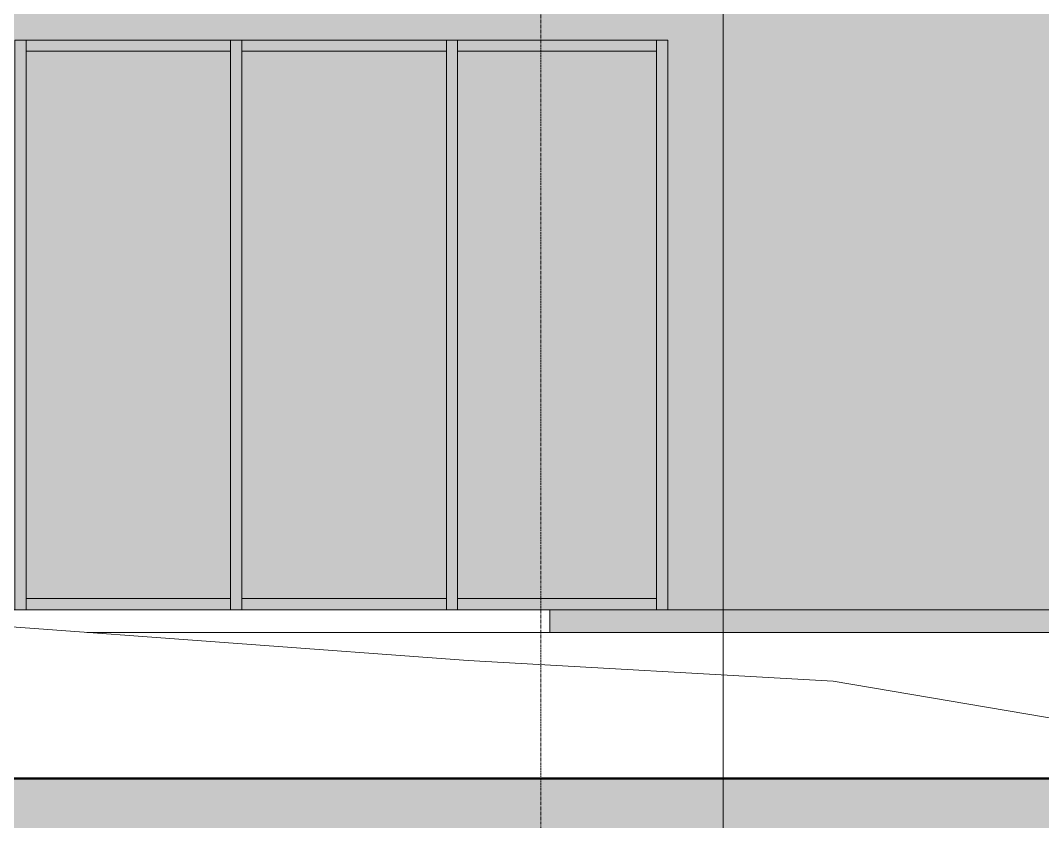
# Model space of a CAD drawing. Header units: inches. Extents: x 1750 to 7619, y -360 to 620.
# Drawn here: x 5924.5 to 6106.3, y -37.7 to 104.9 of the extents above; entities that cross this region are included whole.
import ezdxf

# ---------------------------------------------------------------- set-up
doc = ezdxf.new("R2010")
doc.units = ezdxf.units.IN
doc.header["$MEASUREMENT"] = 0
doc.linetypes.add('Aligning Line 1_8_', pattern=[0.25, 0.125, -0.125])
doc.linetypes.add('Grid Line 1_2_', pattern=[0.875, 0.5, -0.125, 0.125, -0.125])
for name, color, linetype, lineweight in [('0-4', 10, 'Continuous', 5), ('A-FLOR-LEVL-1', 51, 'Grid Line 1_2_', 9), ('A-GLAZ-CURT', 52, 'Continuous', 9), ('A-GLAZ-CWMG', 51, 'Continuous', 9), ('A-WALL', 113, 'Continuous', 13), ('A-WALL-PATT-1', 251, 'Continuous', 9), ('C-TOPO', 7, 'Continuous', 9), ('C-TOPO-1', 250, 'Continuous', 50), ('G-ANNO-SYMB', 111, 'Aligning Line 1_8_', 9), ('G-ANNO-SYMB-2', 147, 'Aligning Line 1_8_', 9), ('G-ANNO-SYMB-3', 111, 'Continuous', 9), ('S-FNDN', 32, 'Continuous', 13), ('S-GRID-1', 1, 'Grid Line 1_2_', 9)]:
    doc.layers.add(name, color=color, linetype=linetype, lineweight=lineweight)

# ---------------------------------------------------------------- blocks, each defined once
blk = doc.blocks.new('CTR - 2nd Phase_rvt-2-BUILDING ELEVATION - NORTH')
at = {"layer": 'A-FLOR-LEVL-1'}
for p, q in [((-12558.48, 0), (-9609.49, 0)), ((-12558.48, -30), (-9609.49, -30))]:
    blk.add_line(p, q, dxfattribs=at)
blk = doc.blocks.new('CTR  - Topography_rvt-2-BUILDING ELEVATION - NORTH')
at = {"layer": 'C-TOPO'}
h = blk.add_hatch(dxfattribs=at)
h.set_pattern_fill('FP_65', color=256, style=0, pattern_type=2)
h.set_pattern_definition([(0, (12, 0), (24, 24), [24, -24]), (0, (12, 9), (24, 24), [24, -24]), (0, (12, 18), (24, 24), [24, -24]), (90, (15, 21), (-24, 24), [24, -24]), (90, (24, 21), (-24, 24), [24, -24]), (90, (33, 21), (-24, 24), [24, -24])])
h.paths.add_polyline_path([(-10823.04, -206.54), (-9706.16, -206.54), (-9706.16, 4.74), (-9718.03, 4.58), (-9757.05, 2.34), (-9768.24, 2.24), (-9791.25, 0.22), (-9799.61, -1), (-9821.95, -1), (-9826.28, -1.52), (-9893.34, -4.3), (-9896.52, -5.01), (-9915.25, -12.61), (-9950.42, -20.49), (-9956.61, -23), (-10060.1, -17.59), (-10091.21, -21.29), (-10136.73, -22.08), (-10164.02, -22.65), (-10280.77, -24.57), (-10370.76, -26.59), (-10412.87, -26.71), (-10450.41, -27.55), (-10486.95, -27.6), (-10517.54, -27.24), (-10526.34, -27.22), (-10534.89, -27.12), (-10585.35, -27.54), (-10642.59, -27.26), (-10678.15, -26.98), (-10823.04, -29.95), (-10859.39, -30), (-12461.79, -30), (-12461.79, -206.54), (-10839.09, -206.54)], flags=0)
for p, q in [((-11295.09, -2), (-11200.11, -9)), ((-11135.19, -12.67), (-11200.11, -9)), ((-11068.59, -24), (-11135.19, -12.67)), ((-11276.33, -30), (-11368.78, -30)), ((-11243.39, -30), (-11276.33, -30)), ((-11243.39, -30), (-11194.91, -30)), ((-11112.35, -30), (-11194.91, -30)), ((-11112.35, -30), (-11106.17, -30)), ((-11104.24, -30), (-11106.17, -30)), ((-11098.84, -30), (-11104.24, -30)), ((-11098.84, -30), (-11081.58, -30))]:
    blk.add_line(p, q, dxfattribs=at)
at = {"layer": 'C-TOPO-1'}
for p, q in [((-11276.33, -30), (-11368.78, -30)), ((-11243.39, -30), (-11276.33, -30)), ((-11194.91, -30), (-11243.39, -30)), ((-11112.35, -30), (-11194.91, -30)), ((-11106.17, -30), (-11112.35, -30)), ((-11104.24, -30), (-11106.17, -30)), ((-11098.84, -30), (-11104.24, -30)), ((-11081.58, -30), (-11098.84, -30))]:
    blk.add_line(p, q, dxfattribs=at)
blk = doc.blocks.new('CTR - 1st Phase - Common Walls_rvt-2-BUILDING ELEVATION - NORTH')
at = {"layer": 'A-FLOR-LEVL-1'}
for p, q in [((-12558.48, 0), (-9609.49, 0)), ((-12558.48, -30), (-9609.49, -30))]:
    blk.add_line(p, q, dxfattribs=at)
at = {"layer": 'G-ANNO-SYMB-2'}
blk.add_line((-9706.16, 0), (-12461.79, 0), dxfattribs=at)
blk = doc.blocks.new('CTR - 1st Phase -Stairs _ Elevators_rvt-2-BUILDING ELEVATION - NORTH')
at = {"layer": 'A-FLOR-LEVL-1'}
for p, q in [((-12558.48, 0), (-9609.49, 0)), ((-12558.48, -30), (-9609.49, -30))]:
    blk.add_line(p, q, dxfattribs=at)
blk = doc.blocks.new('System Panel - Glazed-2110443-BUILDING ELEVATION - NORTH')
at = {"layer": 'A-GLAZ-CURT'}
blk.add_hatch(color=256, dxfattribs=at).paths.add_polyline_path([(-11166.59, 2), (-11166.59, 99.38), (-11201.99, 99.38), (-11201.99, 2), (-11170.09, 2)], flags=0)
blk = doc.blocks.new('Rectangular Mullion - 2_ x 4_ rectangular-1900521-BUILDING ELEVATION - NORTH')
at = {"layer": 'A-GLAZ-CWMG'}
blk.add_hatch(color=256, dxfattribs=at).paths.add_polyline_path([(-11166.59, 0), (-11166.59, 2), (-11201.99, 2), (-11201.99, 0), (-11170.09, 0)], flags=0)
for p, q in [((-11201.99, 0), (-11201.99, 2)), ((-11201.99, 2), (-11166.59, 2)), ((-11166.59, 2), (-11166.59, 0)), ((-11201.99, 0), (-11166.59, 0))]:
    blk.add_line(p, q, dxfattribs=at)
blk = doc.blocks.new('Rectangular Mullion - 2_ x 4_ rectangular-2110445-BUILDING ELEVATION - NORTH')
at = {"layer": 'A-GLAZ-CWMG'}
blk.add_hatch(color=256, dxfattribs=at).paths.add_polyline_path([(-11166.59, 0), (-11164.59, 0), (-11164.59, 101.38), (-11166.59, 101.38), (-11166.59, 0.01)], flags=0)
for p, q in [((-11166.59, 101.38), (-11164.59, 101.38)), ((-11166.59, 0), (-11166.59, 101.38)), ((-11164.59, 0), (-11164.59, 101.38)), ((-11164.59, 0), (-11166.59, 0))]:
    blk.add_line(p, q, dxfattribs=at)
blk = doc.blocks.new('System Panel - Glazed-2110446-BUILDING ELEVATION - NORTH')
at = {"layer": 'A-GLAZ-CURT'}
blk.add_hatch(color=256, dxfattribs=at).paths.add_polyline_path([(-11242.38, 2), (-11242.38, 99.38), (-11278.78, 99.38), (-11278.78, 2), (-11256.2, 2)], flags=0)
blk = doc.blocks.new('Rectangular Mullion - 2_ x 4_ rectangular-1900522-BUILDING ELEVATION - NORTH')
at = {"layer": 'A-GLAZ-CWMG'}
blk.add_hatch(color=256, dxfattribs=at).paths.add_polyline_path([(-11393.98, 0), (-11357.58, 0), (-11357.58, 2), (-11393.98, 2)], flags=0)
for p, q in [((-11393.98, 0), (-11393.98, 2)), ((-11393.98, 2), (-11357.58, 2)), ((-11357.58, 2), (-11357.58, 0)), ((-11393.98, 0), (-11357.58, 0))]:
    blk.add_line(p, q, dxfattribs=at)
blk = doc.blocks.new('Rectangular Mullion - 2_ x 4_ rectangular-1900519-BUILDING ELEVATION - NORTH')
at = {"layer": 'A-GLAZ-CWMG'}
blk.add_hatch(color=256, dxfattribs=at).paths.add_polyline_path([(-11342.32, 99.38), (-11319.18, 99.38), (-11319.18, 101.38), (-11355.58, 101.38), (-11355.58, 99.38), (-11351.58, 99.38)], flags=0)
for p, q in [((-11355.58, 99.38), (-11355.58, 101.38)), ((-11319.18, 101.38), (-11355.58, 101.38)), ((-11319.18, 101.38), (-11319.18, 99.38)), ((-11319.18, 99.38), (-11355.58, 99.38))]:
    blk.add_line(p, q, dxfattribs=at)
blk = doc.blocks.new('Rectangular Mullion - 2_ x 4_ rectangular-2110449-BUILDING ELEVATION - NORTH')
at = {"layer": 'A-GLAZ-CWMG'}
blk.add_hatch(color=256, dxfattribs=at).paths.add_polyline_path([(-11355.58, 0), (-11355.58, 101.38), (-11357.58, 101.38), (-11357.58, 0)], flags=0)
for p, q in [((-11357.58, 101.38), (-11355.58, 101.38)), ((-11357.58, 101.38), (-11357.58, 0)), ((-11355.58, 101.38), (-11355.58, 0)), ((-11355.58, 0), (-11357.58, 0))]:
    blk.add_line(p, q, dxfattribs=at)
blk = doc.blocks.new('Rectangular Mullion - 2_ x 4_ rectangular-1947091-BUILDING ELEVATION - NORTH')
at = {"layer": 'A-GLAZ-CWMG'}
blk.add_hatch(color=256, dxfattribs=at).paths.add_polyline_path([(-11240.38, 0), (-11203.99, 0), (-11203.99, 2), (-11240.38, 2)], flags=0)
for p, q in [((-11240.38, 0), (-11240.38, 2)), ((-11240.38, 2), (-11203.99, 2)), ((-11203.99, 2), (-11203.99, 0)), ((-11240.38, 0), (-11203.99, 0))]:
    blk.add_line(p, q, dxfattribs=at)
blk = doc.blocks.new('Rectangular Mullion - 2_ x 4_ rectangular-1948706-BUILDING ELEVATION - NORTH')
at = {"layer": 'A-GLAZ-CWMG'}
blk.add_hatch(color=256, dxfattribs=at).paths.add_polyline_path([(-11201.99, 99.38), (-11166.59, 99.38), (-11166.59, 101.38), (-11201.99, 101.38)], flags=0)
for p, q in [((-11201.99, 99.38), (-11201.99, 101.38)), ((-11166.59, 101.38), (-11201.99, 101.38)), ((-11166.59, 101.38), (-11166.59, 99.38)), ((-11166.59, 99.38), (-11201.99, 99.38))]:
    blk.add_line(p, q, dxfattribs=at)
blk = doc.blocks.new('Rectangular Mullion - 2_ x 4_ rectangular-2110459-BUILDING ELEVATION - NORTH')
at = {"layer": 'A-GLAZ-CWMG'}
blk.add_hatch(color=256, dxfattribs=at).paths.add_polyline_path([(-11203.99, 0), (-11201.99, 0), (-11201.99, 101.38), (-11203.99, 101.38), (-11203.99, 13.25)], flags=0)
for p, q in [((-11203.99, 101.38), (-11201.99, 101.38)), ((-11203.99, 101.38), (-11203.99, 0)), ((-11201.99, 101.38), (-11201.99, 0)), ((-11201.99, 0), (-11203.99, 0))]:
    blk.add_line(p, q, dxfattribs=at)

msp = doc.modelspace()

# ---------------------------------------------------------------- hatches: boundary and pattern name
at = {"layer": 'A-WALL-PATT-1'}
h = msp.add_hatch(dxfattribs=at)
h.set_pattern_fill('FP_83', color=256, style=0, pattern_type=2)
h.set_pattern_definition([(0, (5775.1587, -29.2), (0, 4), []), (90, (5775.159, -29.2), (-8, 8), [4, -28]), (90, (5791.159, -25.2), (-8, 8), [4, -28])])
h.paths.add_polyline_path([(6238.0463, 75.5), (6264.6223, 68.548), (6240.3866, 74.8867)], flags=0)
h.paths.add_polyline_path([(5775.1588, -4), (5804.2588, -4), (5804.2588, 101.375), (6039.6463, 101.375), (6039.6463, 0), (6018.6713, 0), (6018.6713, -4), (6191.1213, -4), (6191.1213, 36), (6193.6213, 36), (6193.6213, 85.375), (6231.6463, 85.375), (6231.6463, 73.832), (6238.0463, 75.5), (6277.0463, 65.2384), (6277.0463, 56.8187), (6252.4655, 68.548), (6276.9372, 56.7493), (6254.3098, 50.7957), (6240.7697, 71.2901), (6254.0463, 50.767), (6231.6463, 50.767), (6231.6463, 36), (6308.4463, 36), (6308.4463, 85.375), (6346.4713, 85.375), (6346.4713, 0.5), (6329.7713, 0.5), (6329.7713, -0.75), (6380.7064, -0.75), (6383.7463, -0.224), (6383.713, 10.5729), (6383.5968, 10.7422), (6383.5219, 10.9444), (6383.4963, 11.3785), (6383.5219, 35.3785), (6383.5968, 35.5807), (6383.716, 35.7544), (6383.8713, 35.8877), (6384.0522, 35.9714), (6384.2463, 36), (6384.4405, 35.9714), (6384.6213, 35.8877), (6384.7767, 35.7544), (6384.8959, 35.5807), (6384.9708, 35.3785), (6384.9963, 35.1615), (6384.9708, 10.9444), (6384.8959, 10.7422), (6384.7463, 10.4645), (6384.7463, -0.0826), (6385.2463, 0), (6980.6062, -0.04), (6980.9463, -0.1254), (6980.913, 10.5729), (6980.7968, 10.7422), (6980.7219, 10.9444), (6980.6963, 11.3785), (6980.7219, 35.3785), (6980.7968, 35.5807), (6980.916, 35.7544), (6981.0713, 35.8877), (6981.394, 35.9923), (6981.4463, 36), (6981.6405, 35.9714), (6981.8213, 35.8877), (6981.9767, 35.7544), (6982.0959, 35.5807), (6982.1708, 35.3785), (6982.1963, 35.1615), (6982.1708, 10.9444), (6982.0959, 10.7422), (6981.9463, 10.4588), (6981.9463, -0.3763), (6983.0026, -0.6414), (6983.0243, -0.75), (7035.9213, -0.75), (7035.9213, 0.5), (6999.8338, 0.5), (6999.8338, 85.375), (7037.8588, 85.375), (7037.8588, 36), (7038.2338, 36), (7038.2338, 85.375), (7076.2588, 85.375), (7076.2588, 36), (7114.8463, 36), (7114.8463, 85.375), (7152.8713, 85.375), (7152.8713, 70.3901), (7172.4463, 75.5), (7194.1463, 69.831), (7194.1463, 108.375), (5775.1588, 108.375), (5775.1588, -3.0895)], flags=0)
h.paths.add_polyline_path([(6173.8963, 0.5), (6135.8713, 0.5), (6135.8713, 85.375), (6173.8963, 85.375), (6173.8963, 1)], flags=0)
h.paths.add_polyline_path([(6405.51, 0.5), (6385.2463, 0.5), (6385.2463, 85.375), (6423.2713, 85.375), (6423.2713, 0.5), (6410.8921, 0.5)], flags=0)
h.paths.add_polyline_path([(6692.4463, 0.5), (6692.4463, 85.375), (6730.4713, 85.3371), (6730.4713, 0.5), (6694.4463, 0.5)], flags=0)
h.paths.add_polyline_path([(6615.4117, 0.5), (6577.4338, 0.5), (6577.4338, 85.375), (6615.4588, 85.375), (6615.4588, 0.5)], flags=0)
h.paths.add_polyline_path([(6566.9728, 0.5), (6539.0338, 0.5), (6539.0338, 85.375), (6577.0588, 85.375), (6577.0588, 0.5), (6572.3549, 0.5)], flags=0)
h.paths.add_polyline_path([(6731.2213, 0.5), (6731.2213, 85.375), (6769.2463, 85.375), (6769.2463, 0.5), (6733.2213, 0.5)], flags=0)
h.paths.add_polyline_path([(6923.2213, 0.5), (6923.2213, 85.375), (6961.2463, 85.375), (6961.2463, 0.5), (6924.5131, 0.5)], flags=0)
h.paths.add_polyline_path([(6458.2588, 4), (6428.2588, 4), (6428.2588, 34), (6458.2588, 34), (6458.2588, 5.0382)], flags=0)
h.paths.add_polyline_path([(6815.1405, 4), (6812.2338, 4), (6812.2338, 34), (6842.2338, 34), (6842.2338, 4), (6817.5792, 4)], flags=0)
h.paths.add_polyline_path([(7176.5341, 36), (7194.1463, 36), (7194.1463, 52.2261), (7188.7098, 50.7957), (7175.1697, 71.2901), (7188.4463, 50.767), (7156.4649, 50.7957), (7169.6749, 71.2901), (7156.1829, 50.7957), (7152.8713, 51.667), (7152.8713, 36), (7175.1494, 36)], flags=0)
h.paths.add_polyline_path([(7194.1463, 65.0377), (7194.1463, 65.1055), (7186.8655, 68.548), (7188.4463, 67.7858)], flags=0)
h.paths.add_polyline_path([(6231.6463, 65.6068), (6235.2749, 71.2901), (6231.6463, 65.7783)], flags=0)
h.paths.add_polyline_path([(7152.8713, 66.0622), (7157.933, 68.548), (7152.8713, 66.1234)], flags=0)
h.paths.add_polyline_path([(7194.1463, 69.7904), (7194.1463, 69.813), (7188.4463, 71.2901)], flags=0)

# ---------------------------------------------------------------- linework, layer by layer
at = {"layer": 'A-FLOR-LEVL-1'}
for p, q in [((4646.5044, 0), (7593.9954, 0)), ((4646.5044, -30), (7593.9954, -30))]:
    msp.add_line(p, q, dxfattribs=at)
at = {"layer": 'A-WALL'}
msp.add_line((6018.6713, 0), (6018.6713, -4), dxfattribs=at)
at = {"layer": 'G-ANNO-SYMB'}
msp.add_line((7498.075, 0), (4742.443, 0), dxfattribs=at)
at = {"layer": 'G-ANNO-SYMB-3'}
msp.add_line((6049.4974, 526.9531), (6049.4974, -206.4923), dxfattribs=at)
at = {"layer": 'S-FNDN'}
msp.add_line((6191.1213, -4), (5936.2798, -4), dxfattribs=at)
at = {"layer": 'S-GRID-1'}
msp.add_line((6017.0463, -159.8356), (6017.0463, 470.5), dxfattribs=at)

# ---------------------------------------------------------------- block references
at = {"layer": '0-4'}
for name in ['CTR - 2nd Phase_rvt-2-BUILDING ELEVATION - NORTH', 'CTR - 1st Phase - Common Walls_rvt-2-BUILDING ELEVATION - NORTH', 'CTR - 1st Phase -Stairs _ Elevators_rvt-2-BUILDING ELEVATION - NORTH', 'CTR  - Topography_rvt-2-BUILDING ELEVATION - NORTH']:
    msp.add_blockref(name, (17204.2357, 0), dxfattribs=at)
at = {"layer": 'A-GLAZ-CURT'}
for name, p in [('System Panel - Glazed-2110446-BUILDING ELEVATION - NORTH', (17204.2357, 0)), ('System Panel - Glazed-2110446-BUILDING ELEVATION - NORTH', (17242.6342, 0)), ('System Panel - Glazed-2110443-BUILDING ELEVATION - NORTH', (17204.2357, 0))]:
    msp.add_blockref(name, p, dxfattribs=at)
at = {"layer": 'A-GLAZ-CWMG'}
for name, p in [('Rectangular Mullion - 2_ x 4_ rectangular-2110449-BUILDING ELEVATION - NORTH', (17281.0326, 0)), ('Rectangular Mullion - 2_ x 4_ rectangular-1900519-BUILDING ELEVATION - NORTH', (17281.0326, 0)), ('Rectangular Mullion - 2_ x 4_ rectangular-2110449-BUILDING ELEVATION - NORTH', (17319.431, 0)), ('Rectangular Mullion - 2_ x 4_ rectangular-1900519-BUILDING ELEVATION - NORTH', (17319.431, 0)), ('Rectangular Mullion - 2_ x 4_ rectangular-2110459-BUILDING ELEVATION - NORTH', (17204.2357, 0)), ('Rectangular Mullion - 2_ x 4_ rectangular-1948706-BUILDING ELEVATION - NORTH', (17204.2357, 0)), ('Rectangular Mullion - 2_ x 4_ rectangular-2110445-BUILDING ELEVATION - NORTH', (17204.2357, 0)), ('Rectangular Mullion - 2_ x 4_ rectangular-1900522-BUILDING ELEVATION - NORTH', (17319.431, 0)), ('Rectangular Mullion - 2_ x 4_ rectangular-1947091-BUILDING ELEVATION - NORTH', (17204.2357, 0)), ('Rectangular Mullion - 2_ x 4_ rectangular-1900521-BUILDING ELEVATION - NORTH', (17204.2357, 0))]:
    msp.add_blockref(name, p, dxfattribs=at)

doc.saveas('drawing.dxf')
